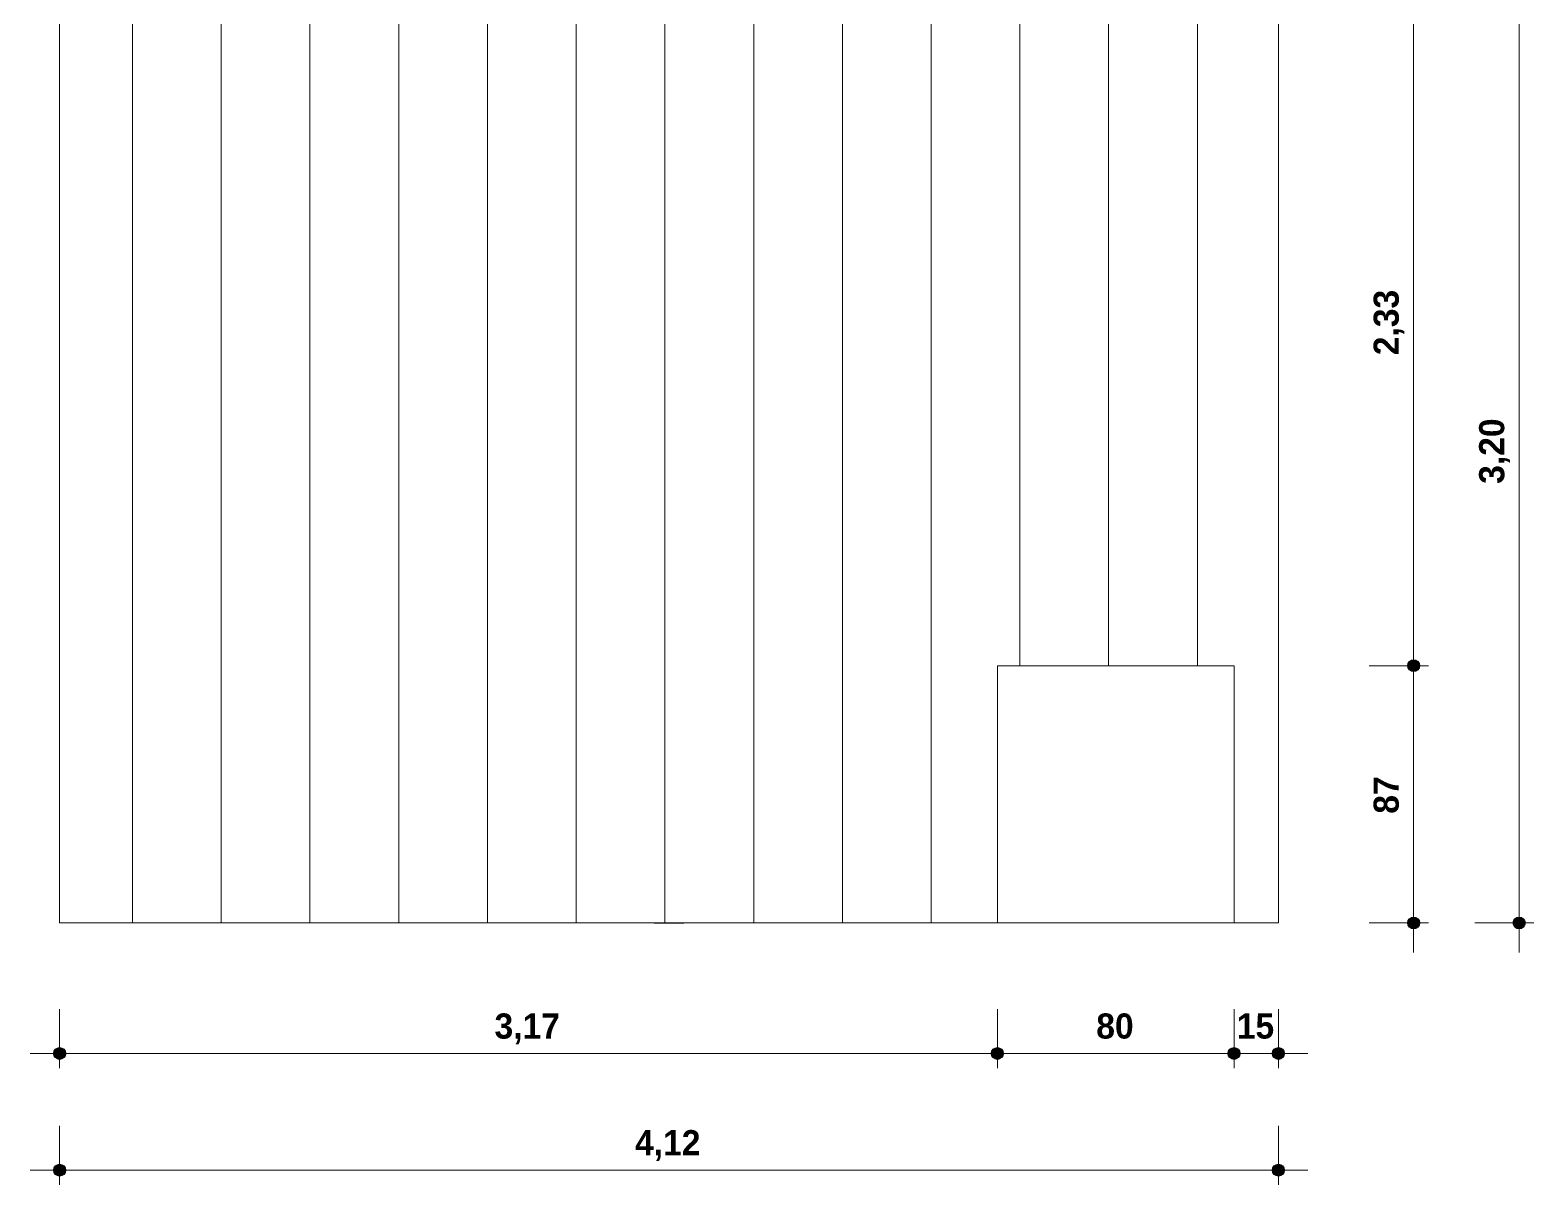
# Model space of a CAD drawing. Header units: metres. Extents: x -18.34 to -13.25, y -25.49 to -16.26.
# Drawn here: x -18.34 to -13.25, y -25.49 to -21.58 of the extents above; entities that cross this region are included whole.
import ezdxf

# ---------------------------------------------------------------- set-up
doc = ezdxf.new("R2010")
doc.units = ezdxf.units.M
for name, color, linetype, lineweight in [('Cotas', 250, 'Continuous', 9), ('Cotas-50', 250, 'Continuous', 9), ('Modelos genéricos', 7, 'Continuous', 5), ('Padrão de superfície', 7, 'Continuous', 5), ('Quadro estrutural', 7, 'Continuous', 5), ('Telhados', 7, 'Continuous', 5)]:
    doc.layers.add(name, color=color, linetype=linetype, lineweight=lineweight)
doc.styles.add('Century Gothic_B', font='GOTHICB.TTF', dxfattribs={"height": 0.085})
doc.dimstyles.new('externa_1_7_mm_azul_growarq', dxfattribs={"dimscale": 0.3048, "dimtxt": 0.088754, "dimasz": 0.524934, "dimexe": 0.164042, "dimexo": 0.0625, "dimgap": 0.082021, "dimtad": 1, "dimrnd": 0.01, "dimzin": 0, "dimdsep": 46, "dimtxsty": 'Century Gothic_B', "dimblk1": 'DOTSMALL', "dimblk2": 'DOTSMALL', "dimsah": 1, "dimcen": 0.09, "dimdle": 0.328084, "dimazin": 0, "dimtfac": 1, "dimtdec": 4, "dimtix": 1, "dimtmove": 0, "dimatfit": 3, "dimfxl": 0.492126, "dimfxlon": 1, "dimtvp": 1, "dimtolj": 1, "dimtzin": 0, "dimarcsym": 2})
doc.dimstyles.new('externa_1_7_mm_azul_growarq_1', dxfattribs={"dimscale": 0.3048, "dimtxt": 0.088754, "dimasz": 0.524934, "dimexe": 0.164042, "dimexo": 0.0625, "dimgap": 0.082021, "dimtad": 1, "dimdec": 0, "dimlfac": 100, "dimdsep": 46, "dimtxsty": 'Century Gothic_B', "dimblk1": 'DOTSMALL', "dimblk2": 'DOTSMALL', "dimsah": 1, "dimcen": 0.09, "dimdle": 0.328084, "dimazin": 0, "dimtfac": 1, "dimtdec": 4, "dimtix": 1, "dimtmove": 0, "dimatfit": 3, "dimfxl": 0.492126, "dimfxlon": 1, "dimtvp": 1, "dimtolj": 1, "dimtzin": 0, "dimarcsym": 2})

# ---------------------------------------------------------------- blocks, each defined once
blk = doc.blocks.new('Churrasqueira - Tipo 1-3141361-Pavimento 02 - Executivo')
at = {"layer": 'Modelos genéricos', "color": 9}
for p, q in [((0.525, 0.76), (-0.275, 0.76)), ((-0.275, 0.76), (-0.275, -0.11)), ((0.525, -0.11), (0.525, 0.76)), ((-0.275, -0.11), (0.525, -0.11))]:
    blk.add_line(p, q, dxfattribs=at)
blk = doc.blocks.new('DIMBLOCK1-Pavimento 02 - Executivo')
at = {"layer": 'Cotas-50', "lineweight": 25}
h = blk.add_hatch(color=152, dxfattribs=at)
edge = h.paths.add_edge_path()
edge.add_arc((-18.235, -25.0428), 0.02, 0, 360)
h = blk.add_hatch(color=152, dxfattribs=at)
edge = h.paths.add_edge_path()
edge.add_arc((-15.065, -25.0428), 0.02, 0, 360)
at = {"layer": 'Cotas-50', "color": 142}
for p, q in [((-18.235, -24.8928), (-18.235, -25.0928)), ((-18.235, -25.0428), (-18.235, -24.8928)), ((-15.065, -24.8928), (-15.065, -25.0928)), ((-15.065, -25.0428), (-15.065, -24.8928)), ((-18.335, -25.0428), (-15.065, -25.0428))]:
    blk.add_line(p, q, dxfattribs=at)
at = {"layer": 'Cotas-50', "color": 152, "lineweight": 25}
for centre in [(-18.235, -25.0428), (-15.065, -25.0428)]:
    blk.add_circle(centre, 0.02, dxfattribs=at)
at = {"layer": 'Cotas-50', "color": 0, "insert": (-16.7649, -24.9074), "char_height": 0.085, "width": 0.275848, "attachment_point": 1, "line_spacing_factor": 0.984502, "style": 'Century Gothic_B'}
blk.add_mtext('3,17', dxfattribs=at)
blk = doc.blocks.new('_DotSmall')
at = {"color": 0, "linetype": 'ByBlock', "const_width": 0.5}
blk.add_lwpolyline([(-0.0625, 0, 1), (0.0625, 0, 1)], format="xyb", close=True, dxfattribs=at)
blk = doc.blocks.new('DIMBLOCK2-Pavimento 02 - Executivo')
at = {"layer": 'Cotas-50', "lineweight": 25}
h = blk.add_hatch(color=152, dxfattribs=at)
edge = h.paths.add_edge_path()
edge.add_arc((-15.065, -25.0428), 0.02, 0, 360)
h = blk.add_hatch(color=152, dxfattribs=at)
edge = h.paths.add_edge_path()
edge.add_arc((-14.265, -25.0428), 0.02, 0, 360)
at = {"layer": 'Cotas-50', "color": 142}
for p, q in [((-15.065, -24.8928), (-15.065, -25.0928)), ((-15.065, -25.0428), (-15.065, -24.8928)), ((-14.265, -24.8928), (-14.265, -25.0928)), ((-14.265, -25.0428), (-14.265, -24.8928)), ((-15.065, -25.0428), (-14.265, -25.0428))]:
    blk.add_line(p, q, dxfattribs=at)
at = {"layer": 'Cotas-50', "color": 152, "lineweight": 25}
for centre in [(-15.065, -25.0428), (-14.265, -25.0428)]:
    blk.add_circle(centre, 0.02, dxfattribs=at)
at = {"layer": 'Cotas-50', "color": 0, "insert": (-14.7307, -24.9074), "char_height": 0.085, "width": 0.157628, "attachment_point": 1, "line_spacing_factor": 0.984502, "style": 'Century Gothic_B'}
blk.add_mtext('80', dxfattribs=at)
blk = doc.blocks.new('DIMBLOCK3-Pavimento 02 - Executivo')
at = {"layer": 'Cotas-50', "lineweight": 25}
h = blk.add_hatch(color=152, dxfattribs=at)
edge = h.paths.add_edge_path()
edge.add_arc((-14.265, -25.0428), 0.02, 0, 360)
h = blk.add_hatch(color=152, dxfattribs=at)
edge = h.paths.add_edge_path()
edge.add_arc((-14.115, -25.0428), 0.02, 0, 360)
at = {"layer": 'Cotas-50', "color": 142}
for p, q in [((-14.265, -24.8928), (-14.265, -25.0928)), ((-14.265, -25.0428), (-14.265, -24.8928)), ((-14.115, -24.8928), (-14.115, -25.0928)), ((-14.115, -25.0428), (-14.115, -24.8928)), ((-14.265, -25.0428), (-14.015, -25.0428))]:
    blk.add_line(p, q, dxfattribs=at)
at = {"layer": 'Cotas-50', "color": 152, "lineweight": 25}
for centre in [(-14.265, -25.0428), (-14.115, -25.0428)]:
    blk.add_circle(centre, 0.02, dxfattribs=at)
at = {"layer": 'Cotas-50', "color": 0, "insert": (-14.2557, -24.9074), "char_height": 0.085, "width": 0.157628, "attachment_point": 1, "line_spacing_factor": 0.984502, "style": 'Century Gothic_B'}
blk.add_mtext('15', dxfattribs=at)
blk = doc.blocks.new('DIMBLOCK4-Pavimento 02 - Executivo')
at = {"layer": 'Cotas-50', "lineweight": 25}
h = blk.add_hatch(color=152, dxfattribs=at)
edge = h.paths.add_edge_path()
edge.add_arc((-18.235, -25.4374), 0.02, 0, 360)
h = blk.add_hatch(color=152, dxfattribs=at)
edge = h.paths.add_edge_path()
edge.add_arc((-14.115, -25.4374), 0.02, 0, 360)
at = {"layer": 'Cotas-50', "color": 142}
for p, q in [((-18.235, -25.2874), (-18.235, -25.4874)), ((-18.235, -25.4374), (-18.235, -25.2874)), ((-14.115, -25.2874), (-14.115, -25.4874)), ((-14.115, -25.4374), (-14.115, -25.2874)), ((-18.335, -25.4374), (-14.015, -25.4374))]:
    blk.add_line(p, q, dxfattribs=at)
at = {"layer": 'Cotas-50', "color": 152, "lineweight": 25}
for centre in [(-18.235, -25.4374), (-14.115, -25.4374)]:
    blk.add_circle(centre, 0.02, dxfattribs=at)
at = {"layer": 'Cotas-50', "color": 0, "insert": (-16.2899, -25.302), "char_height": 0.085, "width": 0.275848, "attachment_point": 1, "line_spacing_factor": 0.984502, "style": 'Century Gothic_B'}
blk.add_mtext('4,12', dxfattribs=at)
blk = doc.blocks.new('DIMBLOCK5-Pavimento 02 - Executivo')
at = {"layer": 'Cotas-50', "lineweight": 25}
h = blk.add_hatch(color=152, dxfattribs=at)
edge = h.paths.add_edge_path()
edge.add_arc((-13.6577, -23.7312), 0.02, 0, 360)
h = blk.add_hatch(color=152, dxfattribs=at)
edge = h.paths.add_edge_path()
edge.add_arc((-13.6577, -24.6012), 0.02, 0, 360)
at = {"layer": 'Cotas-50', "color": 142}
for p, q in [((-13.8077, -23.7312), (-13.6077, -23.7312)), ((-13.6577, -23.7312), (-13.8077, -23.7312)), ((-13.6577, -24.7012), (-13.6577, -23.7312)), ((-13.8077, -24.6012), (-13.6077, -24.6012)), ((-13.6577, -24.6012), (-13.8077, -24.6012))]:
    blk.add_line(p, q, dxfattribs=at)
at = {"layer": 'Cotas-50', "color": 152, "lineweight": 25}
for centre in [(-13.6577, -23.7312), (-13.6577, -24.6012)]:
    blk.add_circle(centre, 0.02, dxfattribs=at)
at = {"layer": 'Cotas-50', "color": 0, "insert": (-13.7931, -24.2319), "char_height": 0.085, "width": 0.157628, "attachment_point": 1, "rotation": 90, "line_spacing_factor": 0.984502, "style": 'Century Gothic_B'}
blk.add_mtext('87', dxfattribs=at)
blk = doc.blocks.new('DIMBLOCK6-Pavimento 02 - Executivo')
at = {"layer": 'Cotas-50', "lineweight": 25}
h = blk.add_hatch(color=152, dxfattribs=at)
edge = h.paths.add_edge_path()
edge.add_arc((-13.6577, -21.4012), 0.02, 0, 360)
h = blk.add_hatch(color=152, dxfattribs=at)
edge = h.paths.add_edge_path()
edge.add_arc((-13.6577, -23.7312), 0.02, 0, 360)
at = {"layer": 'Cotas-50', "color": 142}
for p, q in [((-13.6577, -23.7312), (-13.6577, -21.3012)), ((-13.8077, -21.4012), (-13.6077, -21.4012)), ((-13.6577, -21.4012), (-13.8077, -21.4012)), ((-13.8077, -23.7312), (-13.6077, -23.7312)), ((-13.6577, -23.7312), (-13.8077, -23.7312))]:
    blk.add_line(p, q, dxfattribs=at)
at = {"layer": 'Cotas-50', "color": 152, "lineweight": 25}
for centre in [(-13.6577, -21.4012), (-13.6577, -23.7312)]:
    blk.add_circle(centre, 0.02, dxfattribs=at)
at = {"layer": 'Cotas-50', "color": 0, "insert": (-13.7931, -22.6812), "char_height": 0.085, "width": 0.275848, "attachment_point": 1, "rotation": 90, "line_spacing_factor": 0.984502, "style": 'Century Gothic_B'}
blk.add_mtext('2,33', dxfattribs=at)
blk = doc.blocks.new('DIMBLOCK7-Pavimento 02 - Executivo')
at = {"layer": 'Cotas-50', "lineweight": 25}
h = blk.add_hatch(color=152, dxfattribs=at)
edge = h.paths.add_edge_path()
edge.add_arc((-13.3011, -21.4012), 0.02, 0, 360)
h = blk.add_hatch(color=152, dxfattribs=at)
edge = h.paths.add_edge_path()
edge.add_arc((-13.3011, -24.6012), 0.02, 0, 360)
at = {"layer": 'Cotas-50', "color": 142}
for p, q in [((-13.3011, -21.3012), (-13.3011, -24.7012)), ((-13.4511, -21.4012), (-13.2511, -21.4012)), ((-13.3011, -21.4012), (-13.4511, -21.4012)), ((-13.4511, -24.6012), (-13.2511, -24.6012)), ((-13.3011, -24.6012), (-13.4511, -24.6012))]:
    blk.add_line(p, q, dxfattribs=at)
at = {"layer": 'Cotas-50', "color": 152, "lineweight": 25}
for centre in [(-13.3011, -21.4012), (-13.3011, -24.6012)]:
    blk.add_circle(centre, 0.02, dxfattribs=at)
at = {"layer": 'Cotas-50', "color": 0, "insert": (-13.4364, -23.1162), "char_height": 0.085, "width": 0.275848, "attachment_point": 1, "rotation": 90, "line_spacing_factor": 0.984502, "style": 'Century Gothic_B'}
blk.add_mtext('3,20', dxfattribs=at)

msp = doc.modelspace()

# ---------------------------------------------------------------- hatches: boundary and pattern name
at = {"layer": 'Padrão de superfície'}
h = msp.add_hatch(dxfattribs=at)
h.set_pattern_fill('FP_1', color=251, style=0, pattern_type=2)
h.set_pattern_definition([(90, (0.011, -1.833), (-0.3, 2e-17), [])])
h.paths.add_polyline_path([(-16.9707, -24.6012), (-15.065, -24.6012), (-15.065, -23.7312), (-14.265, -23.7312), (-14.265, -24.6012), (-14.115, -24.6012), (-14.115, -21.4012), (-18.235, -21.4012), (-18.235, -24.6012)])
at = {"layer": 'Quadro estrutural'}
msp.add_hatch(color=254, dxfattribs=at).paths.add_polyline_path([(-16.125, -24.6026), (-16.125, -24.6012), (-16.225, -24.6012), (-16.225, -24.6026)])

# ---------------------------------------------------------------- linework, layer by layer
for p, q in [((-16.225, -24.6012), (-16.225, -24.6026)), ((-16.125, -24.6026), (-16.225, -24.6026)), ((-16.125, -24.6026), (-16.125, -24.6012))]:
    msp.add_line(p, q, dxfattribs=at)
at = {"layer": 'Telhados'}
for p, q in [((-18.235, -24.6012), (-18.235, -21.4012)), ((-14.115, -24.6012), (-14.115, -21.4012)), ((-18.235, -24.6012), (-15.065, -24.6012)), ((-14.265, -24.6012), (-14.115, -24.6012))]:
    msp.add_line(p, q, dxfattribs=at)

# ---------------------------------------------------------------- block references
at = {"layer": 'Modelos genéricos', "color": 9}
msp.add_blockref('Churrasqueira - Tipo 1-3141361-Pavimento 02 - Executivo', (-14.79, -24.4912), dxfattribs=at)

# ---------------------------------------------------------------- dimensions: what is measured, and where the dimension line sits
at = {"layer": 'Cotas', "color": 142}
for base, p1, p2, dimstyle, override, picture, middle in [((-13.6577, -21.4012), (-13.8077, -23.7312), (-13.8077, -21.4012), 'externa_1_7_mm_azul_growarq', {"dimpost": '<>', "dimfxl": 2.33}, 'DIMBLOCK6-Pavimento 02 - Executivo', (-13.7274, -22.5662)), ((-13.3011, -24.6012), (-13.4511, -21.4012), (-13.4511, -24.6012), 'externa_1_7_mm_azul_growarq', {"dimpost": '<>', "dimfxl": 3.2}, 'DIMBLOCK7-Pavimento 02 - Executivo', (-13.3707, -23.0012)), ((-13.6577, -23.7312), (-13.8077, -24.6012), (-13.8077, -23.7312), 'externa_1_7_mm_azul_growarq_1', {"dimpost": '<>', "dimfxl": 0.87}, 'DIMBLOCK5-Pavimento 02 - Executivo', (-13.7274, -24.1662))]:
    dim = msp.add_linear_dim(base=base, p1=p1, p2=p2, angle=90, dimstyle=dimstyle, override=override, dxfattribs=at)
    dim.commit()
    dim.dimension.update_dxf_attribs({"geometry": picture, "text_midpoint": middle})
for base, p1, p2, dimstyle, override, picture, middle in [((-15.065, -25.0428), (-18.235, -24.8928), (-15.065, -24.8928), 'externa_1_7_mm_azul_growarq', {"dimpost": '<>', "dimfxl": 3.17}, 'DIMBLOCK1-Pavimento 02 - Executivo', (-16.65, -24.9732)), ((-14.265, -25.0428), (-15.065, -24.8928), (-14.265, -24.8928), 'externa_1_7_mm_azul_growarq_1', {"dimpost": '<>', "dimfxl": 0.8}, 'DIMBLOCK2-Pavimento 02 - Executivo', (-14.665, -24.9732)), ((-14.115, -25.0428), (-14.265, -24.8928), (-14.115, -24.8928), 'externa_1_7_mm_azul_growarq_1', {"dimpost": '<>', "dimfxl": 0.15}, 'DIMBLOCK3-Pavimento 02 - Executivo', (-14.19, -24.9742)), ((-14.115, -25.4374), (-18.235, -25.2874), (-14.115, -25.2874), 'externa_1_7_mm_azul_growarq', {"dimpost": '<>', "dimfxl": 4.12}, 'DIMBLOCK4-Pavimento 02 - Executivo', (-16.175, -25.368))]:
    dim = msp.add_linear_dim(base=base, p1=p1, p2=p2, dimstyle=dimstyle, override=override, dxfattribs=at)
    dim.commit()
    dim.dimension.update_dxf_attribs({"geometry": picture, "text_midpoint": middle})

doc.saveas('drawing.dxf')
